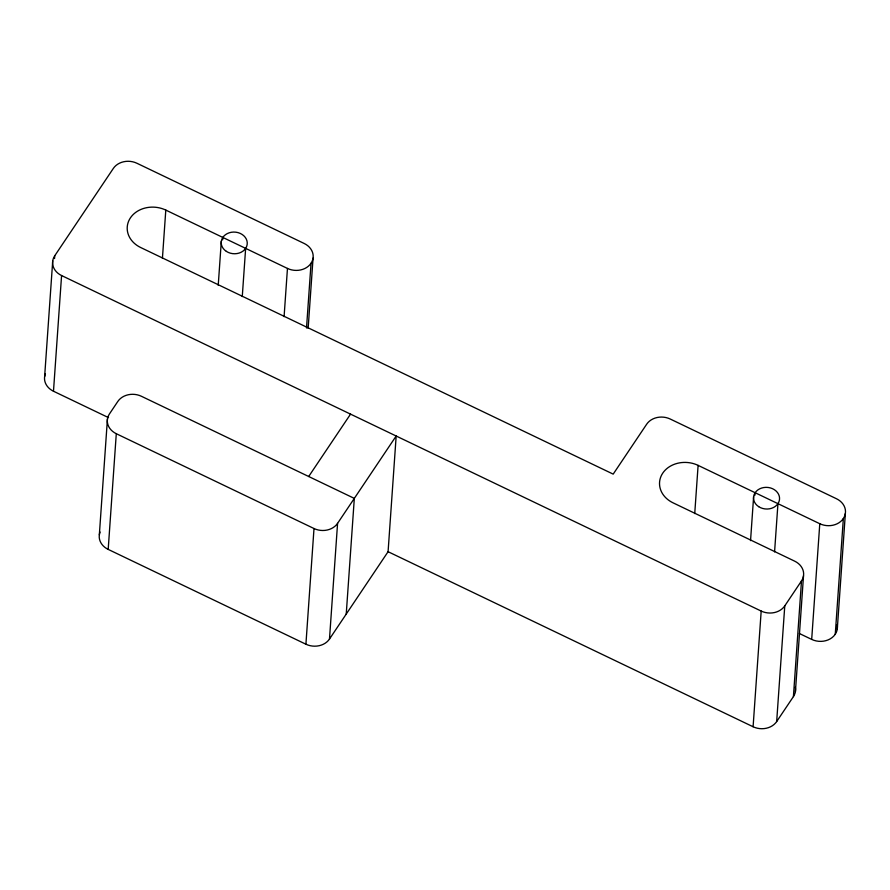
<?xml version="1.0" encoding="UTF-8"?>
<svg xmlns="http://www.w3.org/2000/svg" width="890" height="890" viewBox="0 0 890 890"><rect width="100%" height="100%" fill="white"/><g stroke="black" fill="none" stroke-linecap="round" stroke-linejoin="round"><path stroke-width="1.33" d="M44.633 376.57L52.721 260.87M54.546 258.523L54.735 255.775L113.33 168.433A17.377 14.44 4 0 1 136.904 163.248L304.202 243.482A17.377 14.44 4 0 1 311.044 263.251L306.516 327.987M108.524 417.632L53.489 391.233L61.577 275.544A17.377 14.44 4 0 1 54.735 255.775M99.346 534.734L107.434 419.045M329.489 639.042L337.577 523.342L396.172 436.011L388.084 551.7L329.489 639.042A17.377 14.44 4 0 1 305.915 644.215L108.191 549.397L116.29 433.708A17.377 14.44 4 0 1 109.448 413.939L117.814 401.457A17.377 14.44 4 0 1 141.399 396.272L354.32 498.389L346.232 614.078M162.425 258.289L165.796 210.085A26.055 21.66 4 0 0 130.418 217.861A26.055 21.66 4 0 0 140.676 247.52L613.188 474.125L646.674 424.207A17.377 14.44 4 0 1 670.248 419.034L836.511 498.767A17.377 14.44 4 0 1 843.353 518.536L835.265 634.225M218.228 285.334L221.31 241.268M222.656 239.844L222.823 237.441M242.269 296.581L245.64 248.377M284.088 316.64L287.459 268.435L165.796 210.085M308.14 328.388L313.058 258.144M305.915 644.215L314.003 528.527L116.29 433.708M694.734 513.575L698.105 465.37A26.055 21.66 4 0 0 662.739 473.146A26.055 21.66 4 0 0 672.996 502.805L794.67 561.156A17.377 14.44 4 0 1 801.501 580.925L793.413 696.614L776.67 721.568A17.377 14.44 4 0 1 753.096 726.752L388.084 551.7M750.548 540.619L753.63 496.553M754.965 495.129L755.143 492.726M753.096 726.752L761.184 611.063L61.577 275.544M774.578 551.867L777.949 503.662M776.67 721.568L784.769 605.879L801.501 580.925M795.426 691.508L803.514 575.819M837.134 624.736A17.377 14.44 4 0 1 830.192 638.886A17.377 14.44 4 0 1 811.691 639.409L819.779 523.721L698.105 465.37M837.279 629.13L845.366 513.43M308.697 476.506L350.549 414.128M799.387 633.513L811.691 639.409M311.044 263.251A17.377 14.44 4 0 1 287.459 268.435M843.353 518.536A17.377 14.44 4 0 1 819.779 523.721M795.293 687.125A17.377 14.44 4 0 1 793.413 696.614M784.769 605.879A17.377 14.44 4 0 1 761.184 611.063M53.489 391.233A17.377 14.44 4 0 1 45.379 373.856M337.577 523.342A17.377 14.44 4 0 1 314.003 528.527M108.191 549.397A17.377 14.44 4 0 1 100.092 532.02M758.669 506.655A13.027 10.825 4 0 0 779.462 499.835A13.027 10.825 4 0 0 761.506 488.087A13.027 10.825 4 0 0 758.669 506.655M226.349 251.369A13.027 10.825 4 0 0 247.153 244.55A13.027 10.825 4 0 0 229.197 232.802A13.027 10.825 4 0 0 226.349 251.369"/></g></svg>
